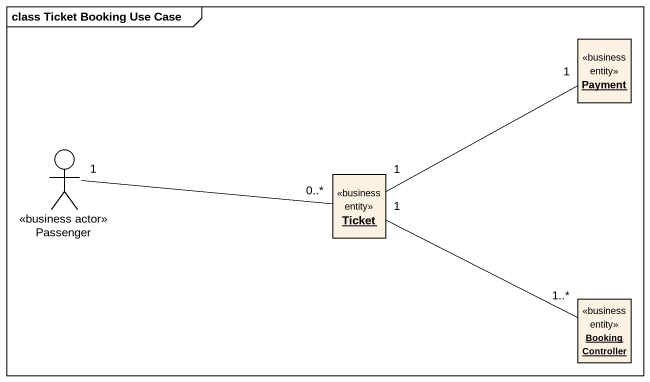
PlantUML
@startuml
mainframe class Ticket Booking Use Case
allowmixing
hide circle
hide empty members
object Payment <<business entity>>
actor Passenger <<business actor>>
object Ticket <<business entity>>
object "Booking Controller" as Booking_Controller <<business entity>>
Passenger "1" -right- "0..*" Ticket
Ticket "1" -right- "1" Payment
Ticket "1" -right- "1..*" Booking_Controller
@enduml
